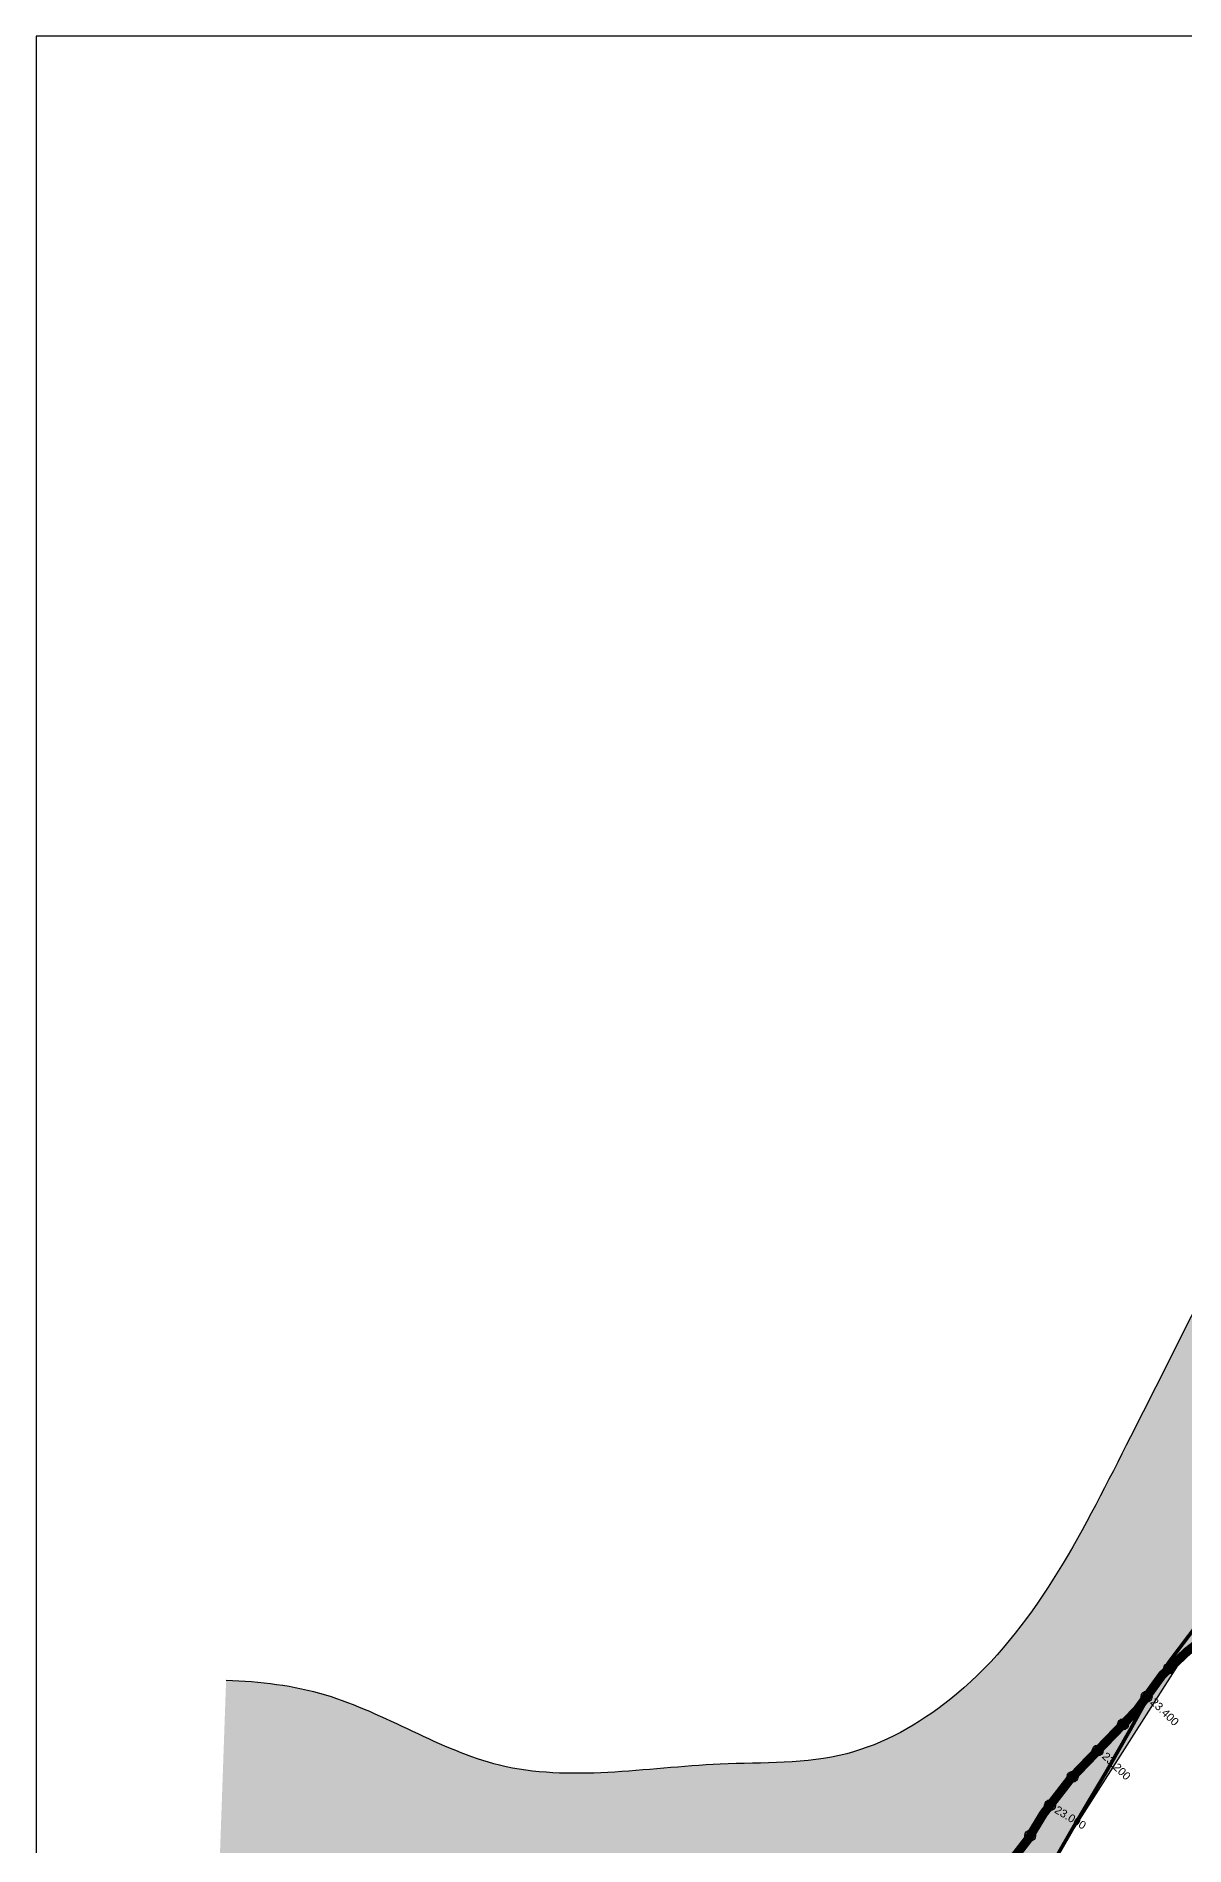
# Model space of a CAD drawing. Header units: millimetres. Extents: x 361522 to 370455, y 1839483 to 1850647.
# Drawn here: x 361522 to 364678, y 1845672 to 1850647 of the extents above; entities that cross this region are included whole.
import ezdxf
from ezdxf.enums import TextEntityAlignment as Align

# ---------------------------------------------------------------- set-up
doc = ezdxf.new("R2010")
doc.units = ezdxf.units.MM
doc.header["$PDMODE"] = 32
doc.header["$PDSIZE"] = 30
for name, color, linetype in [('BND', 6, 'Continuous'), ('CSMark', 72, 'Continuous'), ('FRL', 3, 'Continuous'), ('Plot', 7, 'Continuous')]:
    doc.layers.add(name, color=color, linetype=linetype)
doc.styles.get("Standard").update_dxf_attribs({"font": 'arial.ttf'})

msp = doc.modelspace()

# ---------------------------------------------------------------- hatches: boundary and pattern name
h = msp.add_hatch()
h.set_pattern_fill('DASH,_O', color=4, scale=20, angle=45)
h.set_pattern_definition([(45, (0, 0), (7e-15, 89.8025612), [63.5, -63.5])])
edge = h.paths.add_edge_path()
edge.add_line((369972.5, 1850035), (369973.5, 1850437.3))
edge.add_line((369973.5, 1850437.3), (369901.1, 1850435.9))
edge.add_line((369901.1, 1850435.9), (369863.2, 1850432))
edge.add_line((369863.2, 1850432), (369636.1, 1850417.2))
edge.add_line((369636.1, 1850417.2), (369473.7, 1850396.9))
edge.add_line((369473.7, 1850396.9), (369263.9, 1850383.4))
edge.add_line((369263.9, 1850383.4), (369125.1, 1850352.9))
edge.add_line((369125.1, 1850352.9), (368996.5, 1850292.1))
edge.add_line((368996.5, 1850292.1), (368861.2, 1850204.2))
edge.add_line((368861.2, 1850204.2), (368671.7, 1850102.8))
edge.add_line((368671.7, 1850102.8), (368448.3, 1850018.3))
edge.add_line((368448.3, 1850018.3), (368272.4, 1849913.5))
edge.add_line((368272.4, 1849913.5), (368004.2, 1849827.1))
edge.add_line((368004.2, 1849827.1), (367788.8, 1849714.8))
edge.add_line((367788.8, 1849714.8), (367519.3, 1849605.2))
edge.add_line((367519.3, 1849605.2), (367186.6, 1849449))
edge.add_line((367186.6, 1849449), (366786.7, 1849232))
edge.add_line((366786.7, 1849232), (366520.6, 1849095.8))
edge.add_line((366520.6, 1849095.8), (366203.8, 1848968.1))
edge.add_line((366203.8, 1848968.1), (366030.8, 1848868.4))
edge.add_line((366030.8, 1848868.4), (365841.2, 1848735.4))
edge.add_line((365841.2, 1848735.4), (365673, 1848657.9))
edge.add_arc((365678.8, 1848638.8), 20, 106.8474, 172.1337)
edge.add_arc((366210.4, 1848161.8), 730.8, 138.9743, 154.1147)
edge.add_line((365552.9, 1848480.9), (365495.4, 1848364.8))
edge.add_arc((365995.6, 1848175.1), 535, 159.2374, 179.5382)
edge.add_line((365460.7, 1848179.4), (365365.8, 1848042.3))
edge.add_line((365365.8, 1848042.3), (365228.7, 1847989.9))
edge.add_line((365228.7, 1847989.9), (365128.7, 1847897.9))
edge.add_line((365128.7, 1847897.9), (364872.5, 1847479.8))
edge.add_line((364872.5, 1847479.8), (364843.9, 1847422.6))
edge.add_line((364843.9, 1847422.6), (364815.2, 1847365.4))
edge.add_line((364815.2, 1847365.4), (364786.6, 1847308.2))
edge.add_line((364786.6, 1847308.2), (364757.9, 1847250.9))
edge.add_line((364757.9, 1847250.9), (364729.1, 1847193.6))
edge.add_line((364729.1, 1847193.6), (364700.4, 1847136.2))
edge.add_line((364700.4, 1847136.2), (364671.5, 1847078.7))
edge.add_line((364671.5, 1847078.7), (364642.5, 1847021.1))
edge.add_line((364642.5, 1847021.1), (364613.5, 1846963.4))
edge.add_line((364613.5, 1846963.4), (364584.3, 1846905.5))
edge.add_line((364584.3, 1846905.5), (364555.1, 1846847.6))
edge.add_line((364555.1, 1846847.6), (364525.7, 1846789.4))
edge.add_line((364525.7, 1846789.4), (364496.1, 1846731.1))
edge.add_line((364496.1, 1846731.1), (364466.3, 1846672.7))
edge.add_line((364466.3, 1846672.7), (364436.1, 1846614.5))
edge.add_line((364436.1, 1846614.5), (364405.2, 1846556.6))
edge.add_line((364405.2, 1846556.6), (364373.3, 1846499.4))
edge.add_line((364373.3, 1846499.4), (364340.3, 1846443))
edge.add_line((364340.3, 1846443), (364305.8, 1846387.8))
edge.add_line((364305.8, 1846387.8), (364269.8, 1846333.9))
edge.add_line((364269.8, 1846333.9), (364231.8, 1846281.7))
edge.add_line((364231.8, 1846281.7), (364191.8, 1846231.3))
edge.add_line((364191.8, 1846231.3), (364149.4, 1846183))
edge.add_line((364149.4, 1846183), (364104.4, 1846137.1))
edge.add_line((364104.4, 1846137.1), (364056.7, 1846093.8))
edge.add_line((364056.7, 1846093.8), (364005.8, 1846053.3))
edge.add_line((364005.8, 1846053.3), (363952.1, 1846016.2))
edge.add_line((363952.1, 1846016.2), (363895.7, 1845983.3))
edge.add_line((363895.7, 1845983.3), (363837.1, 1845955.3))
edge.add_line((363837.1, 1845955.3), (363776.7, 1845933.1))
edge.add_line((363776.7, 1845933.1), (363714.9, 1845917.5))
edge.add_line((363714.9, 1845917.5), (363651.9, 1845907.8))
edge.add_line((363651.9, 1845907.8), (363588, 1845902.5))
edge.add_line((363588, 1845902.5), (363523.3, 1845899.8))
edge.add_line((363523.3, 1845899.8), (363458.1, 1845898.2))
edge.add_line((363458.1, 1845898.2), (363392.5, 1845895.9))
edge.add_line((363392.5, 1845895.9), (363326.8, 1845891.8))
edge.add_line((363326.8, 1845891.8), (363261, 1845886.6))
edge.add_line((363261, 1845886.6), (363195.4, 1845881))
edge.add_line((363195.4, 1845881), (363130, 1845876.1))
edge.add_line((363130, 1845876.1), (363065, 1845872.5))
edge.add_line((363065, 1845872.5), (363000.6, 1845871.3))
edge.add_line((363000.6, 1845871.3), (362936.8, 1845873.1))
edge.add_line((362936.8, 1845873.1), (362873.9, 1845879))
edge.add_line((362873.9, 1845879), (362811.9, 1845889.7))
edge.add_line((362811.9, 1845889.7), (362750.9, 1845905.9))
edge.add_line((362750.9, 1845905.9), (362690.9, 1845927.1))
edge.add_line((362690.9, 1845927.1), (362631.5, 1845951.9))
edge.add_line((362631.5, 1845951.9), (362572.5, 1845978.9))
edge.add_line((362572.5, 1845978.9), (362513.5, 1846006.6))
edge.add_line((362513.5, 1846006.6), (362454.2, 1846033.8))
edge.add_line((362454.2, 1846033.8), (362394.4, 1846059.1))
edge.add_line((362394.4, 1846059.1), (362333.7, 1846080.9))
edge.add_line((362333.7, 1846080.9), (362272, 1846098.2))
edge.add_line((362272, 1846098.2), (362209.1, 1846110.9))
edge.add_line((362209.1, 1846110.9), (362145.4, 1846119.6))
edge.add_line((362145.4, 1846119.6), (362081, 1846124.8))
edge.add_line((362081, 1846124.8), (362043.5, 1846126.3))
edge.add_line((362043.5, 1846126.3), (362022.8, 1845540.1))
edge.add_line((362022.8, 1845540.1), (362216, 1845547.5))
edge.add_line((362216, 1845547.5), (362300.6, 1845547))
edge.add_line((362300.6, 1845547), (362320.4, 1845505.3))
edge.add_line((362320.4, 1845505.3), (362339.3, 1845504.7))
edge.add_line((362339.3, 1845504.7), (362352.2, 1845518.6))
edge.add_line((362352.2, 1845518.6), (362450.3, 1845520.1))
edge.add_line((362450.3, 1845520.1), (362712.6, 1845397.4))
edge.add_line((362712.6, 1845397.4), (363038.7, 1845362.4))
edge.add_line((363038.7, 1845362.4), (363526.7, 1845388.4))
edge.add_line((363526.7, 1845388.4), (364040.3, 1845531.1))
edge.add_line((364040.3, 1845531.1), (364255.8, 1845521))
edge.add_line((364255.8, 1845521), (364342.1, 1845671))
edge.add_line((364342.1, 1845671), (365004.6, 1846711.3))
edge.add_line((365004.6, 1846711.3), (365605.4, 1847420.4))
edge.add_line((365605.4, 1847420.4), (365918.3, 1847841.6))
edge.add_line((365918.3, 1847841.6), (365878.7, 1848090.8))
edge.add_line((365878.7, 1848090.8), (365924, 1848305))
edge.add_line((365924, 1848305), (366156.5, 1848619.5))
edge.add_line((366156.5, 1848619.5), (366280.2, 1848725.3))
edge.add_line((366280.2, 1848725.3), (366437.8, 1848794.5))
edge.add_line((366437.8, 1848794.5), (366629.9, 1848860.6))
edge.add_line((366629.9, 1848860.6), (366661.1, 1848902.5))
edge.add_line((366661.1, 1848902.5), (366851.1, 1849031))
edge.add_line((366851.1, 1849031), (367076, 1849132))
edge.add_line((367076, 1849132), (367572, 1849263.5))
edge.add_line((367572, 1849263.5), (367784.8, 1849294.3))
edge.add_line((367784.8, 1849294.3), (368319.3, 1849535.4))
edge.add_line((368319.3, 1849535.4), (368559.9, 1849652.3))
edge.add_line((368559.9, 1849652.3), (368808.4, 1849776.7))
edge.add_line((368808.4, 1849776.7), (369389.2, 1850008.7))
edge.add_line((369389.2, 1850008.7), (369588.7, 1850036.9))
edge.add_line((369588.7, 1850036.9), (369888.9, 1850054.2))
edge.add_line((369888.9, 1850054.2), (369972.5, 1850035))

# ---------------------------------------------------------------- linework, layer by layer
at = {"color": 4}
msp.add_lwpolyline([(369972.5, 1850035), (369888.9, 1850054.2), (369588.7, 1850036.9), (369389.2, 1850008.7), (368808.4, 1849776.7), (368559.9, 1849652.3), (368319.3, 1849535.4), (367784.8, 1849294.3), (367572, 1849263.5), (367076, 1849132), (366851.1, 1849031), (366661.1, 1848902.5), (366629.9, 1848860.6), (366437.8, 1848794.5), (366280.2, 1848725.3), (366156.5, 1848619.5), (365924, 1848305), (365878.7, 1848090.8), (365918.3, 1847841.6), (365605.4, 1847420.4), (365004.6, 1846711.3), (364342.1, 1845671)], dxfattribs=at)
msp.add_open_spline([(364872.5, 1847479.8), (364751.5, 1847238.1), (364508.2, 1846751.8), (364198.4, 1846147.9), (363744.8, 1845891.7), (363315.2, 1845910.5), (362809.7, 1845812), (362399.8, 1846092.6), (362137, 1846123.3), (362043.5, 1846126.6)], degree=3, knots=[0, 0, 0, 0, 816.927526, 1643.761803, 1962.087642, 2311.263035, 2917.580945, 3432.028985, 3710.151627, 3710.151627, 3710.151627, 3710.151627], dxfattribs=at)
for p in [(364635.7, 1846159.7), (364573.2, 1846082), (364508.6, 1846006), (364439.1, 1845934.1), (364369.8, 1845862), (364307.9, 1845783.5), (364253.3, 1845699.9)]:
    msp.add_point(p)
at = {"layer": 'BND', "lineweight": 30, "const_width": 10}
msp.add_lwpolyline([(364307.2, 1845610.3), (364377, 1845731.7), (364412.3, 1845791.1), (364462.9, 1845876.2), (364530, 1845994.3), (364566.5, 1846060.6), (364588.3, 1846097.8), (364625.8, 1846161.9), (364633.2, 1846175.2), (365082.2, 1846769)], dxfattribs=at)
at = {"layer": 'FRL', "color": 84}
msp.add_lwpolyline([(364194.9, 1845622.2, 25, 25, 0), (364246.6, 1845688.8, 25, 25, 0), (364290.3, 1845760.9, 25, 25, 0), (364364.8, 1845856.8, 25, 25, 0), (364460.8, 1845956.5, 25, 25, 0), (364546.9, 1846045.6, 25, 25, 0), (364616.2, 1846141.2, 25, 25, 0), (364684.6, 1846206.1, 25, 25, 0), (364763, 1846266.5, 25, 25, 0)], format="xyseb", dxfattribs=at)
at = {"layer": 'Plot'}
msp.add_lwpolyline([(370454.4, 1850646.9), (361521.6, 1850646.9), (361521.6, 1839485.3), (370454.4, 1839485.3)], close=True, dxfattribs=at)

# ---------------------------------------------------------------- texts
at = {"layer": 'CSMark', "color": 1}
for s, rotation, p in [('23.400', 315.9547, (364589.2, 1846073)), ('23.200', 316.0959, (364456.5, 1845923.5)), ('23.000', 328.7279, (364323.7, 1845774.1))]:
    msp.add_text(s, height=22, rotation=rotation, dxfattribs=at).set_placement(p, align=Align.MIDDLE_LEFT)

doc.saveas('drawing.dxf')
